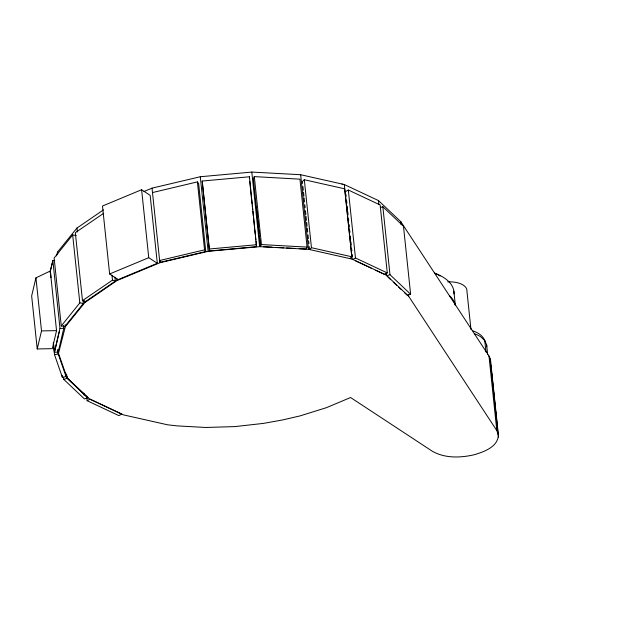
<?xml version="1.0" encoding="UTF-8"?>
<svg xmlns="http://www.w3.org/2000/svg" width="633" height="633" viewBox="0 0 633 633"><rect width="100%" height="100%" fill="white"/><g stroke="black" fill="none" stroke-linecap="round" stroke-linejoin="round"><path stroke-width="0.95" d="M249.402 178.735L249.457 176.781L202.204 181.038L209.428 250.953L256.539 246.688L249.457 176.781M52.159 263.383L50.054 272.277L52.848 260.44L54.723 260.448M59.352 331.368L54.438 352.225L58.189 352.177L63.743 328.408L63.561 325.916M52.848 260.44L59.985 328.392L54.438 352.225L53.52 343.49M56.543 330.655L52.333 348.648L37.228 348.957L31.65 295.92L35.946 277.855L50.316 270.987L56.543 330.655L41.517 330.893L37.228 348.957M56.527 255.89L57.508 252.084L76.957 228.054L103.456 209.879M143.968 191.506L152.023 188.151L200.281 176.742L251.807 172.073L300.651 174.716L344.305 184.543L378.455 200.566L400.824 221.685L488.993 356.015L490.551 360.391L498.393 434.974C498.021 447.017 483.636 451.994 473.911 454.818C460.183 457.944 444.698 458.434 432.157 451.131L350.587 397.524L326.335 407.707L300.002 415.913L282.46 419.98L263.36 423.406L234.796 426.602L205.796 427.473L177.367 425.898L167.658 424.822L123.57 414.9L89.221 398.766L67.003 377.711L58.481 353.325L65.349 326.668L65.144 324.705M299.211 248.674L306 249.046L307.092 247.115L299.947 179.163L254.308 176.615L253.311 178.585L260.369 245.707M256.27 206.762L259.063 233.688M260.456 246.538L261.453 244.567L254.308 176.615M76.253 235.484L72.676 234.938L54.129 258.027L61.266 325.979L64.811 326.478L83.398 303.436L83.089 300.525M61.266 325.979L79.821 302.891L72.676 234.938M65.349 326.668L84.798 302.637L116.915 280.601L159.864 262.735L208.122 251.325L259.649 246.656L308.493 249.299L352.146 259.126L386.288 275.149L408.665 296.268L496.826 430.598L498.393 434.974M349.835 258.541L351.806 256.776L344.661 188.816L304.315 179.756L302.384 181.513L302.59 183.459M304.315 179.756L311.46 247.709L309.529 249.473L309.221 246.561M341.994 183.958L342.318 184.108M114.889 277.222L115.301 281.107L85.352 301.64L82.48 300.635L75.335 232.683L103.717 213.274M82.48 300.635L112.484 280.118L115.301 281.107M345.642 191.546L348.332 190.027L380.14 204.965L387.277 272.926L384.381 274.406M352.787 259.498L355.477 257.979L387.277 272.926M87.125 400.705L89.989 399.194L121.781 414.14L118.893 415.62L87.125 400.705L86.816 397.793M141.61 189.734L102.483 206.018L109.628 273.97L118.173 279.588L157.308 263.304L150.163 195.352L141.61 189.734L148.755 257.686L157.308 263.304M109.628 273.97L148.755 257.686M67.114 376.651L67.248 378.32L87.845 397.793L84.434 398.94L63.743 379.373L63.537 377.434M380.314 207.553L382.838 206.738L403.482 226.274L410.627 294.226L407.32 295.334L404.463 292.636M410.627 294.226L389.983 274.69L386.621 275.774L386.447 274.121M63.743 379.373L67.288 378.312L87.821 397.801M152.434 192.574L197.401 181.893L198.635 183.578L205.772 251.538L160.782 262.181L159.579 260.527L204.546 249.845L205.772 251.538M54.493 354.638L58.276 354.069L66.101 376.651L62.319 377.213L54.493 354.638L53.267 342.983M209.428 250.953L209.341 248.998L256.602 244.734M59.985 328.392L63.822 328.408L63.482 325.916M263.36 246.696L272.079 247.179M275.956 247.392L283.711 247.82M286.614 247.978L295.342 248.46M261.453 244.567L307.092 247.115M79.821 302.891L83.398 303.436M311.46 247.709L351.806 256.776M355.422 260.741L371.255 268.178M375.654 270.236L384.453 274.366M487.632 354.409L486.642 344.938L484.767 340.53L480.589 336.693A35.939 17.748 -6 0 0 474.386 333.71M388.045 277.127L390.189 279.145M393.758 282.524L396.614 285.222M398.75 287.24L400.895 289.265M490.892 365.439L491.92 375.25M492.126 377.213L493.265 388.013M493.471 389.975L493.882 393.9M494.088 395.862L495.117 405.674M495.322 407.636L497.696 430.211M497.902 432.173L498.416 437.079M489.966 357.946L497.807 432.529M488.993 356.015L496.826 430.598M484.767 340.53L485.962 351.893M470.96 329.453L466.932 291.148A21.087 10.413 -6 0 0 447.689 281.843M453.853 291.125L455.325 305.114M400.824 221.685L401.132 224.628M408.459 294.305L408.665 296.268M382.838 206.738L389.983 274.69M378.455 200.566L378.866 204.491M386.083 273.187L386.288 275.149M348.332 190.027L355.477 257.979M345.95 194.458L346.156 196.404M346.56 200.281L346.868 203.193M347.177 206.113L347.477 209.025M347.786 211.936L348.095 214.848M348.498 218.725L348.704 220.672M349.115 224.557L349.313 226.495M349.725 230.38L349.93 232.319M350.334 236.204L350.642 239.116M350.951 242.028L351.252 244.939M351.663 248.824L351.869 250.763M352.272 254.648L352.478 256.587M344.305 184.543L352.146 259.126M302.898 186.371L303.31 190.256M303.508 192.195L303.919 196.08M304.125 198.018L304.528 201.903M304.837 204.815L305.146 207.727M305.446 210.639L305.858 214.524M306.063 216.462L306.467 220.347M306.673 222.286L307.084 226.171M307.282 228.117L307.693 231.994M308.002 234.906L308.406 238.791M308.611 240.73L308.92 243.65M300.651 174.716L308.493 249.299M259.261 235.611L260.329 245.77M251.807 172.073L259.649 246.656M249.719 181.275L251.443 198.145M251.657 199.727L252.053 203.968M252.266 205.551L252.662 209.8M252.884 211.375L253.279 215.624M253.493 217.198L254.616 227.88M254.822 229.819L255.218 234.068M255.431 235.642L255.827 239.891M256.041 241.466L256.539 246.688M202.204 181.038L209.341 248.998M200.281 176.742L208.122 251.325M197.401 181.893L204.546 249.845M152.023 188.151L159.864 262.735M116.709 278.639L116.915 280.601M111.97 275.268L112.484 280.118M76.957 228.054L77.368 231.979M84.593 300.675L84.798 302.637M83.817 393.117L84.023 395.055M57.508 252.084L57.714 254.047M66.694 374.768L67.003 377.711M65.69 372.766L66.101 376.651M62.113 375.274L62.319 377.213M58.062 349.4L58.481 353.325M57.927 349.693L58.189 352.177M57.935 350.524L58.276 354.069L57.951 351.592M35.946 277.855L41.517 330.893M50.316 270.987L50.972 277.618M490.551 360.391L490.583 362.495M486.642 344.938A35.939 17.748 -6 0 1 486.714 346.797M473.025 330.909A34.498 17.044 -6 0 1 484.791 341.693M434.974 273.306A58.117 28.707 -6 0 1 453.98 293.941M449.454 295.666A58.117 28.707 -6 0 1 455.262 305.122M434.467 273.005A53.67 26.507 -6 0 1 440.046 276.012"/></g></svg>
